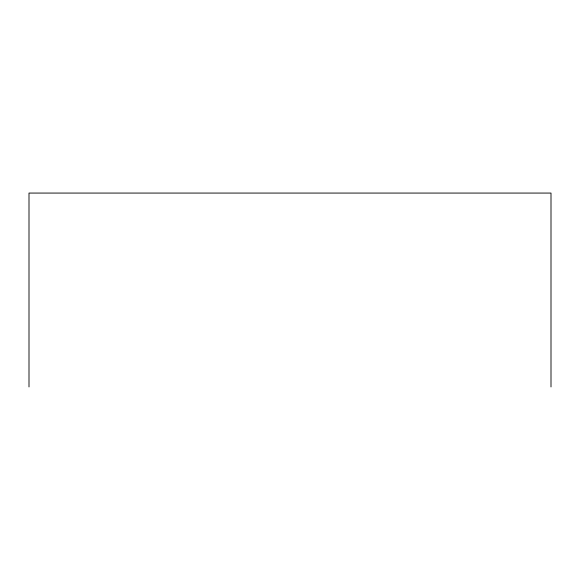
<?xml version="1.0" encoding="UTF-8"?>
<svg xmlns="http://www.w3.org/2000/svg" width="580" height="580" viewBox="0 0 580 580"><rect width="100%" height="100%" fill="white"/><g stroke="black" fill="none" stroke-linecap="round" stroke-linejoin="round"><path stroke-width="0.87" d="M551 386.933L551 193.067L29 193.067L29 386.933"/></g></svg>
